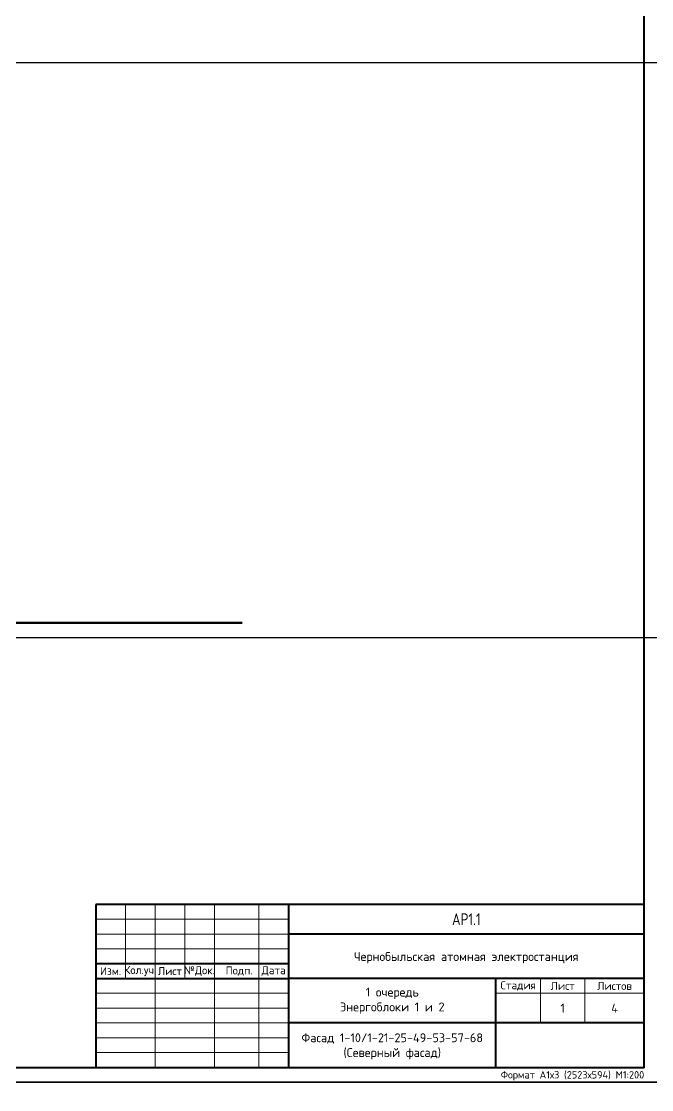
# Model space of a CAD drawing. Extents: x -50000 to 1632000, y -47600 to 308800.
# Drawn here: x 411580 to 454100, y 189500 to 261593 of the extents above; entities that cross this region are included whole.
import ezdxf
from ezdxf.enums import TextEntityAlignment as Align

# ---------------------------------------------------------------- set-up
doc = ezdxf.new("R2010")
doc.units = 0
doc.header["$MEASUREMENT"] = 0
doc.layers.get('Defpoints').update_dxf_attribs({"color": 6})
doc.layers.add('1', color=7, linetype='Continuous')
doc.styles.get("Standard").update_dxf_attribs({"font": 'isocpeur.ttf'})

# ---------------------------------------------------------------- blocks, each defined once
blk = doc.blocks.new('Штамп_ГЧ')
at = {"linetype": 'Continuous', "lineweight": -2}
for p, q in [((0, 55), (-185, 55)), ((-185, 55), (-185, 0)), ((-120, 55), (-120, 45)), ((0, 45), (-120, 45)), ((-120, 45), (-120, 30)), ((-120, 35), (-185, 35)), ((-185, 30), (-120, 30)), ((0, 30), (-120, 30)), ((-120, 30), (-120, 15)), ((-50, 25), (-50, 30)), ((-50, 15), (-50, 25)), ((-120, 15), (-120, 0)), ((-50, 15), (-120, 15)), ((-50, 0), (-50, 15)), ((0, 15), (-50, 15))]:
    blk.add_line(p, q, dxfattribs=at)
at = {"linetype": 'Continuous', "lineweight": 18}
for p, q in [((-175, 55), (-175, 30)), ((-165, 55), (-165, 0)), ((-155, 55), (-155, 30)), ((-145, 55), (-145, 0)), ((-130, 55), (-130, 0)), ((-185, 50), (-120, 50)), ((-185, 45), (-120, 45)), ((-185, 40), (-120, 40)), ((-35, 30), (-35, 25)), ((-20, 30), (-20, 25)), ((-120, 25), (-185, 25)), ((-35, 25), (-50, 25)), ((-20, 25), (-35, 25)), ((-35, 25), (-35, 15)), ((-20, 25), (-20, 15)), ((0, 25), (-20, 25)), ((-120, 20), (-185, 20)), ((-120, 15), (-185, 15)), ((-120, 10), (-185, 10)), ((-120, 5), (-185, 5))]:
    blk.add_line(p, q, dxfattribs=at)
at = {"linetype": 'Continuous', "attachment_point": 5, "line_spacing_factor": 0.8}
for s, insert, char_height in [('Чернобыльская атомная электростанция', (-60, 37), 3), ('Изм.', (-180, 32.5), 2.7), ('Кол.уч.', (-170, 32.5), 2.7), ('Лист', (-160, 32.5), 2.7), ('№Док.', (-150, 32.5), 2.7), (' Подп.', (-137.5, 32.5), 2.7), ('Дата', (-125, 32.5), 2.7), ('Стадия', (-42.5, 27.5), 2.7), ('Лист', (-27.5, 27.5), 2.7), ('Листов', (-10, 27.5), 2.7)]:
    blk.add_mtext(s, dxfattribs=dict(at, insert=insert, char_height=char_height))

msp = doc.modelspace()

# ---------------------------------------------------------------- linework, layer by layer
at = {"layer": '1', "linetype": 'Continuous', "lineweight": 100}
msp.add_line((-10353.9, 221000), (426469.6, 221000), dxfattribs=at)
at = {"layer": '1', "linetype": 'Continuous', "lineweight": 40, "flags": 128}
msp.add_lwpolyline([(-46000, 191000), (453600, 191000), (453600, 307800), (-46000, 307800)], close=True, dxfattribs=at)
at = {"layer": 'Defpoints'}
msp.add_line((1463800, 220000), (-50000, 220000), dxfattribs=at)
at = {"layer": 'Defpoints', "linetype": 'Continuous'}
msp.add_xline((1315800, 258800), (-1, 0), dxfattribs=at)
at = {"layer": 'Defpoints'}
for points in [[(286400, 190000), (454600, 190000), (454600, 308800), (286400, 308800)], [(286400, 71200), (454600, 71200), (454600, 190000), (286400, 190000)]]:
    msp.add_lwpolyline(points, close=True, dxfattribs=at)

# ---------------------------------------------------------------- block references
at = {"layer": '1', "lineweight": 40, "xscale": 200, "yscale": 200, "zscale": 200}
msp.add_blockref('Штамп_ГЧ', (453600, 191000), dxfattribs=at)

# ---------------------------------------------------------------- texts
at = {"layer": '1', "width": 0.8}
msp.add_text('АР1.1', height=800, dxfattribs=at).set_placement((441600, 201000), align=Align.MIDDLE_CENTER)
at = {"layer": '1', "linetype": 'Continuous'}
for s, p in [('1', (448100, 195000)), ('4', (451600, 195000))]:
    msp.add_text(s, height=600, dxfattribs=at).set_placement(p, align=Align.MIDDLE_CENTER)
at = {"layer": '1', "linetype": 'Continuous', "lineweight": 15}
msp.add_text('Формат А1х3 (2523х594) М1:200', height=500, dxfattribs=at).set_placement((453600, 190500), align=Align.MIDDLE_RIGHT)
at = {"layer": '1', "linetype": 'Continuous', "char_height": 600, "attachment_point": 5}
for s, insert in [('\\A1;1 очередь\\PЭнергоблоки 1 и 2', (436600, 195500)), ('\\A1;Фасад 1-10/1-21-25-49-53-57-68\\P(Северный фасад)', (436600, 192418.3))]:
    msp.add_mtext(s, dxfattribs=dict(at, insert=insert))

doc.saveas('drawing.dxf')
